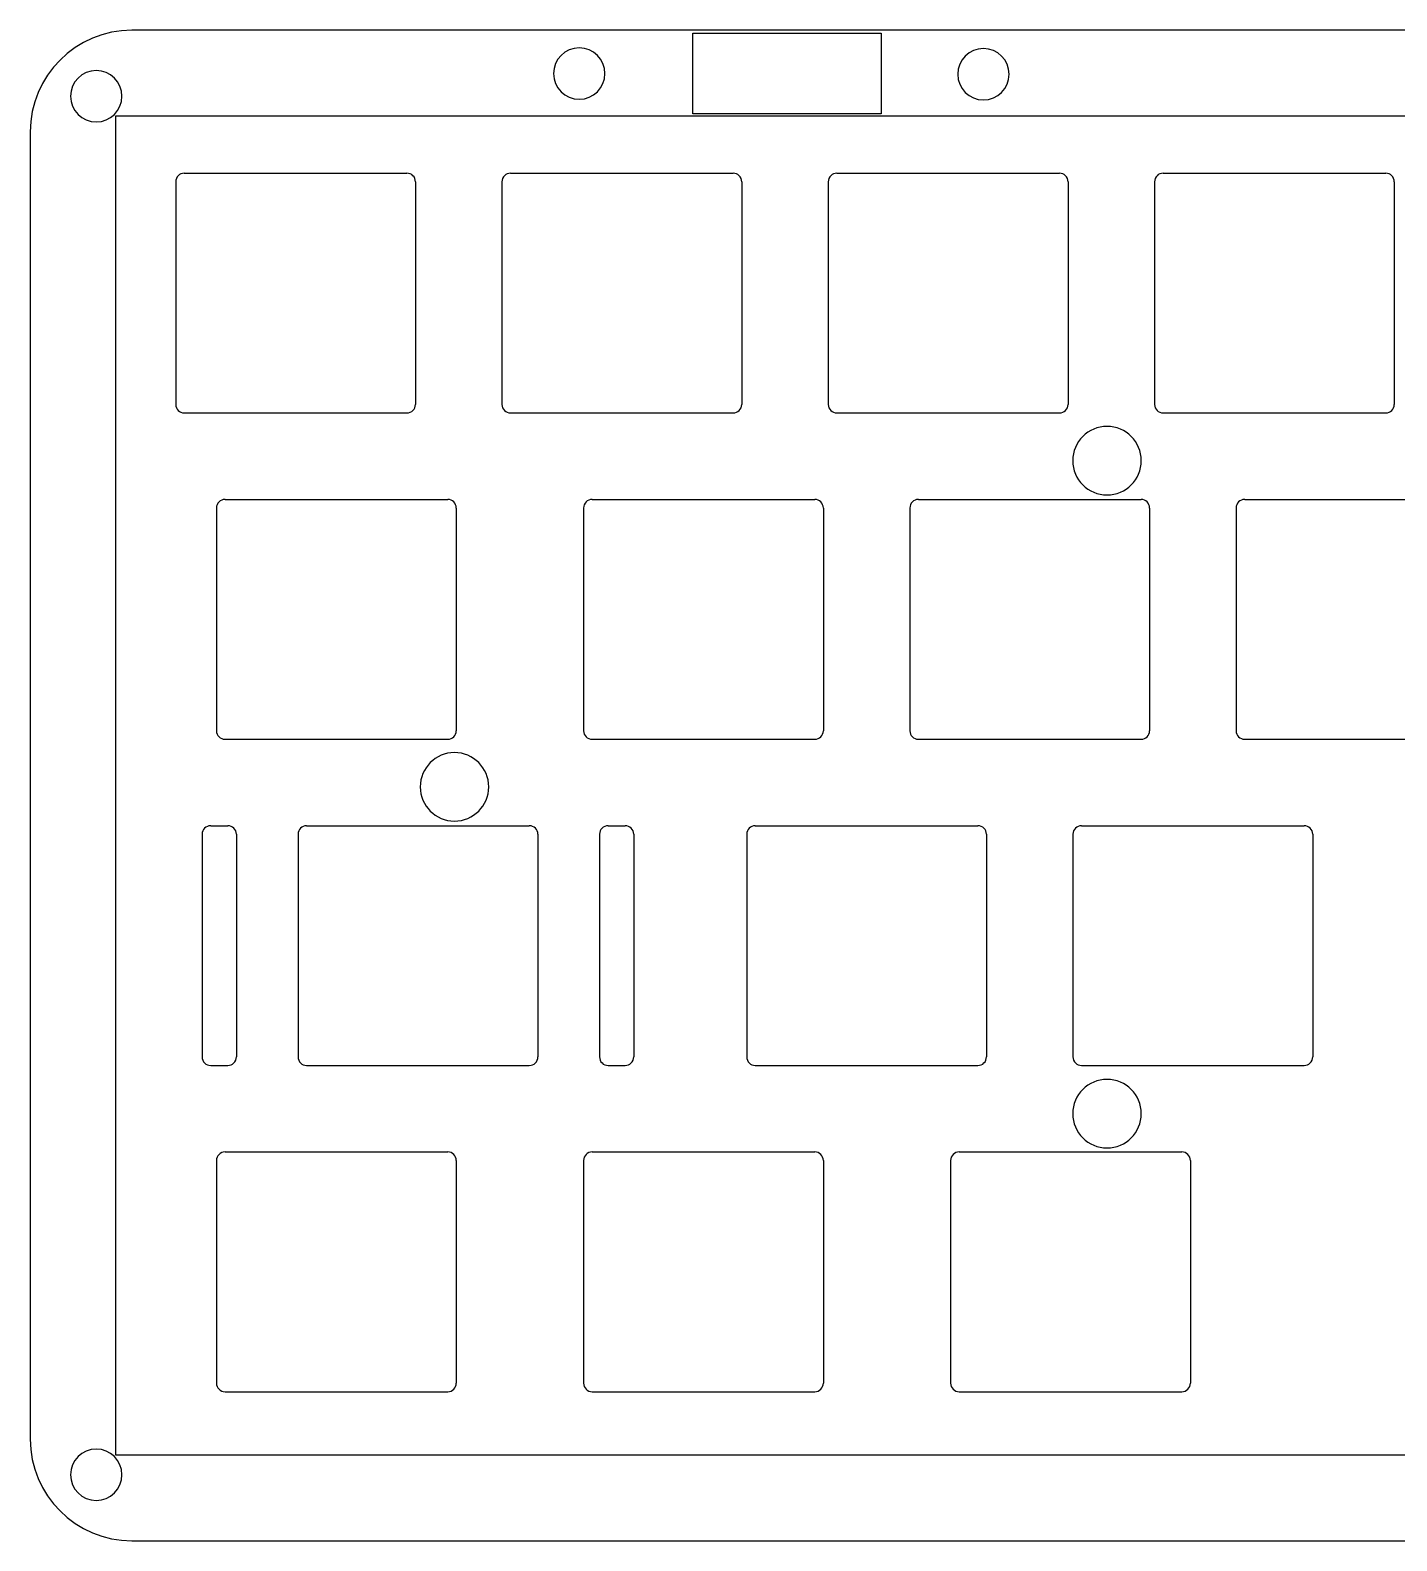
# Model space of a CAD drawing. Header units: inches. Extents: x 56 to 297, y 132 to 220.
# Drawn here: x 56.1 to 135.9, y 132.3 to 220.5 of the extents above; entities that cross this region are included whole.
import ezdxf

# ---------------------------------------------------------------- set-up
doc = ezdxf.new("R2010")
doc.units = ezdxf.units.IN
doc.header["$MEASUREMENT"] = 0
doc.layers.add('Top Plate', color=7, linetype='Continuous')

# ---------------------------------------------------------------- blocks, each defined once
blk = doc.blocks.new('block 3')
at = {"layer": 'Top Plate', "color": 7, "lineweight": 25, "true_color": 0xffffff}
for points in [[(120.989, 195.354), (120.989, 194.249), (120.093, 193.354), (118.989, 193.354), (117.884, 193.354), (116.989, 194.249), (116.989, 195.354), (116.989, 196.458), (117.884, 197.354), (118.989, 197.354), (120.093, 197.354), (120.989, 196.458), (120.989, 195.354)], [(82.889, 176.309), (82.889, 175.204), (81.993, 174.309), (80.889, 174.309), (79.784, 174.309), (78.889, 175.204), (78.889, 176.309), (78.889, 177.413), (79.784, 178.309), (80.889, 178.309), (81.993, 178.309), (82.889, 177.413), (82.889, 176.309)], [(120.989, 157.229), (120.989, 156.124), (120.093, 155.229), (118.989, 155.229), (117.884, 155.229), (116.989, 156.124), (116.989, 157.229), (116.989, 158.333), (117.884, 159.229), (118.989, 159.229), (120.093, 159.229), (120.989, 158.333), (120.989, 157.229)]]:
    blk.add_open_spline(points, degree=3, knots=[0, 0, 0, 0, 1, 1, 1, 2, 2, 2, 3, 3, 3, 4, 4, 4, 4], dxfattribs=at)
blk = doc.blocks.new('block 4')
at = {"layer": 'Top Plate', "color": 7, "lineweight": 25, "true_color": 0xffffff}
blk.add_lwpolyline([(105.809, 215.606), (94.809, 215.606), (94.809, 220.31), (105.809, 220.31), (105.809, 215.606)], dxfattribs=at)
for points in [[(89.671, 217.958), (89.671, 217.129), (89, 216.458), (88.171, 216.458), (87.343, 216.458), (86.671, 217.129), (86.671, 217.958), (86.671, 218.786), (87.343, 219.458), (88.171, 219.458), (89, 219.458), (89.671, 218.786), (89.671, 217.958)], [(113.275, 217.919), (113.275, 217.091), (112.603, 216.419), (111.775, 216.419), (110.947, 216.419), (110.275, 217.091), (110.275, 217.919), (110.275, 218.748), (110.947, 219.419), (111.775, 219.419), (112.603, 219.419), (113.275, 218.748), (113.275, 217.919)], [(61.472, 216.636), (61.472, 215.808), (60.8, 215.136), (59.972, 215.136), (59.143, 215.136), (58.472, 215.808), (58.472, 216.636), (58.472, 217.465), (59.143, 218.136), (59.972, 218.136), (60.8, 218.136), (61.472, 217.465), (61.472, 216.636)], [(61.472, 136.142), (61.472, 135.313), (60.8, 134.642), (59.972, 134.642), (59.143, 134.642), (58.472, 135.313), (58.472, 136.142), (58.472, 136.97), (59.143, 137.642), (59.972, 137.642), (60.8, 137.642), (61.472, 136.97), (61.472, 136.142)]]:
    blk.add_open_spline(points, degree=3, knots=[0, 0, 0, 0, 1, 1, 1, 2, 2, 2, 3, 3, 3, 4, 4, 4, 4], dxfattribs=at)
blk = doc.blocks.new('block 2')
at = {"layer": 'Top Plate'}
for name in ['block 4', 'block 3']:
    blk.add_blockref(name, (0, 0), dxfattribs=at)
blk = doc.blocks.new('block 5')
at = {"layer": 'Top Plate', "color": 7, "lineweight": 25, "true_color": 0xffffff}
blk.add_lwpolyline([(291.659, 137.289), (61.119, 137.289), (61.119, 215.489), (291.659, 215.489), (291.659, 137.289)], dxfattribs=at)
blk.add_open_spline([(290.719, 132.289), (290.719, 132.289), (62.059, 132.289), (62.059, 132.289), (58.778, 132.289), (56.119, 134.948), (56.119, 138.229), (56.119, 138.229), (56.119, 214.549), (56.119, 214.549), (56.119, 217.829), (58.778, 220.489), (62.059, 220.489), (62.059, 220.489), (290.719, 220.489), (290.719, 220.489), (293.999, 220.489), (296.659, 217.829), (296.659, 214.549), (296.659, 214.549), (296.659, 138.229), (296.659, 138.229), (296.659, 134.948), (293.999, 132.289), (290.719, 132.289)], degree=3, knots=[0, 0, 0, 0, 1, 1, 1, 2, 2, 2, 3, 3, 3, 4, 4, 4, 5, 5, 5, 6, 6, 6, 7, 7, 7, 8, 8, 8, 8], dxfattribs=at)
blk = doc.blocks.new('block 7')
at = {"layer": 'Top Plate', "color": 7, "lineweight": 25, "true_color": 0xffffff}
blk.add_lwpolyline([(65.114, 212.14), (78.114, 212.14)], dxfattribs=at)
blk = doc.blocks.new('block 8')
at = {"layer": 'Top Plate', "color": 7, "lineweight": 25, "true_color": 0xffffff}
blk.add_lwpolyline([(65.114, 198.14), (78.114, 198.14)], dxfattribs=at)
blk = doc.blocks.new('block 9')
at = {"layer": 'Top Plate', "color": 7, "lineweight": 25, "true_color": 0xffffff}
blk.add_lwpolyline([(64.614, 211.64), (64.614, 198.64)], dxfattribs=at)
blk = doc.blocks.new('block 10')
at = {"layer": 'Top Plate', "color": 7, "lineweight": 25, "true_color": 0xffffff}
blk.add_lwpolyline([(78.614, 211.64), (78.614, 198.64)], dxfattribs=at)
blk = doc.blocks.new('block 11')
at = {"layer": 'Top Plate', "color": 7, "lineweight": 25, "true_color": 0xffffff}
blk.add_open_spline([(65.114, 212.14), (64.838, 212.14), (64.614, 211.916), (64.614, 211.64)], degree=3, dxfattribs=at)
blk = doc.blocks.new('block 12')
at = {"layer": 'Top Plate', "color": 7, "lineweight": 25, "true_color": 0xffffff}
blk.add_open_spline([(78.614, 211.64), (78.614, 211.916), (78.39, 212.14), (78.114, 212.14)], degree=3, dxfattribs=at)
blk = doc.blocks.new('block 13')
at = {"layer": 'Top Plate', "color": 7, "lineweight": 25, "true_color": 0xffffff}
blk.add_open_spline([(64.614, 198.64), (64.614, 198.364), (64.838, 198.14), (65.114, 198.14)], degree=3, dxfattribs=at)
blk = doc.blocks.new('block 14')
at = {"layer": 'Top Plate', "color": 7, "lineweight": 25, "true_color": 0xffffff}
blk.add_open_spline([(78.114, 198.14), (78.39, 198.14), (78.614, 198.364), (78.614, 198.64)], degree=3, dxfattribs=at)
blk = doc.blocks.new('block 15')
at = {"layer": 'Top Plate', "color": 7, "lineweight": 25, "true_color": 0xffffff}
blk.add_lwpolyline([(84.164, 212.14), (97.164, 212.14)], dxfattribs=at)
blk = doc.blocks.new('block 16')
at = {"layer": 'Top Plate', "color": 7, "lineweight": 25, "true_color": 0xffffff}
blk.add_lwpolyline([(84.164, 198.14), (97.164, 198.14)], dxfattribs=at)
blk = doc.blocks.new('block 17')
at = {"layer": 'Top Plate', "color": 7, "lineweight": 25, "true_color": 0xffffff}
blk.add_lwpolyline([(83.664, 211.64), (83.664, 198.64)], dxfattribs=at)
blk = doc.blocks.new('block 18')
at = {"layer": 'Top Plate', "color": 7, "lineweight": 25, "true_color": 0xffffff}
blk.add_lwpolyline([(97.664, 211.64), (97.664, 198.64)], dxfattribs=at)
blk = doc.blocks.new('block 19')
at = {"layer": 'Top Plate', "color": 7, "lineweight": 25, "true_color": 0xffffff}
blk.add_open_spline([(84.164, 212.14), (83.888, 212.14), (83.664, 211.916), (83.664, 211.64)], degree=3, dxfattribs=at)
blk = doc.blocks.new('block 20')
at = {"layer": 'Top Plate', "color": 7, "lineweight": 25, "true_color": 0xffffff}
blk.add_open_spline([(97.664, 211.64), (97.664, 211.916), (97.44, 212.14), (97.164, 212.14)], degree=3, dxfattribs=at)
blk = doc.blocks.new('block 21')
at = {"layer": 'Top Plate', "color": 7, "lineweight": 25, "true_color": 0xffffff}
blk.add_open_spline([(83.664, 198.64), (83.664, 198.364), (83.888, 198.14), (84.164, 198.14)], degree=3, dxfattribs=at)
blk = doc.blocks.new('block 22')
at = {"layer": 'Top Plate', "color": 7, "lineweight": 25, "true_color": 0xffffff}
blk.add_open_spline([(97.164, 198.14), (97.44, 198.14), (97.664, 198.364), (97.664, 198.64)], degree=3, dxfattribs=at)
blk = doc.blocks.new('block 23')
at = {"layer": 'Top Plate', "color": 7, "lineweight": 25, "true_color": 0xffffff}
blk.add_lwpolyline([(103.214, 212.14), (116.214, 212.14)], dxfattribs=at)
blk = doc.blocks.new('block 24')
at = {"layer": 'Top Plate', "color": 7, "lineweight": 25, "true_color": 0xffffff}
blk.add_lwpolyline([(103.214, 198.14), (116.214, 198.14)], dxfattribs=at)
blk = doc.blocks.new('block 25')
at = {"layer": 'Top Plate', "color": 7, "lineweight": 25, "true_color": 0xffffff}
blk.add_lwpolyline([(102.714, 211.64), (102.714, 198.64)], dxfattribs=at)
blk = doc.blocks.new('block 26')
at = {"layer": 'Top Plate', "color": 7, "lineweight": 25, "true_color": 0xffffff}
blk.add_lwpolyline([(116.714, 211.64), (116.714, 198.64)], dxfattribs=at)
blk = doc.blocks.new('block 27')
at = {"layer": 'Top Plate', "color": 7, "lineweight": 25, "true_color": 0xffffff}
blk.add_open_spline([(103.214, 212.14), (102.938, 212.14), (102.714, 211.916), (102.714, 211.64)], degree=3, dxfattribs=at)
blk = doc.blocks.new('block 28')
at = {"layer": 'Top Plate', "color": 7, "lineweight": 25, "true_color": 0xffffff}
blk.add_open_spline([(116.714, 211.64), (116.714, 211.916), (116.49, 212.14), (116.214, 212.14)], degree=3, dxfattribs=at)
blk = doc.blocks.new('block 29')
at = {"layer": 'Top Plate', "color": 7, "lineweight": 25, "true_color": 0xffffff}
blk.add_open_spline([(102.714, 198.64), (102.714, 198.364), (102.938, 198.14), (103.214, 198.14)], degree=3, dxfattribs=at)
blk = doc.blocks.new('block 30')
at = {"layer": 'Top Plate', "color": 7, "lineweight": 25, "true_color": 0xffffff}
blk.add_open_spline([(116.214, 198.14), (116.49, 198.14), (116.714, 198.364), (116.714, 198.64)], degree=3, dxfattribs=at)
blk = doc.blocks.new('block 31')
at = {"layer": 'Top Plate', "color": 7, "lineweight": 25, "true_color": 0xffffff}
blk.add_lwpolyline([(122.264, 212.14), (135.264, 212.14)], dxfattribs=at)
blk = doc.blocks.new('block 32')
at = {"layer": 'Top Plate', "color": 7, "lineweight": 25, "true_color": 0xffffff}
blk.add_lwpolyline([(122.264, 198.14), (135.264, 198.14)], dxfattribs=at)
blk = doc.blocks.new('block 33')
at = {"layer": 'Top Plate', "color": 7, "lineweight": 25, "true_color": 0xffffff}
blk.add_lwpolyline([(121.764, 211.64), (121.764, 198.64)], dxfattribs=at)
blk = doc.blocks.new('block 34')
at = {"layer": 'Top Plate', "color": 7, "lineweight": 25, "true_color": 0xffffff}
blk.add_lwpolyline([(135.764, 211.64), (135.764, 198.64)], dxfattribs=at)
blk = doc.blocks.new('block 35')
at = {"layer": 'Top Plate', "color": 7, "lineweight": 25, "true_color": 0xffffff}
blk.add_open_spline([(122.264, 212.14), (121.988, 212.14), (121.764, 211.916), (121.764, 211.64)], degree=3, dxfattribs=at)
blk = doc.blocks.new('block 36')
at = {"layer": 'Top Plate', "color": 7, "lineweight": 25, "true_color": 0xffffff}
blk.add_open_spline([(135.764, 211.64), (135.764, 211.916), (135.54, 212.14), (135.264, 212.14)], degree=3, dxfattribs=at)
blk = doc.blocks.new('block 37')
at = {"layer": 'Top Plate', "color": 7, "lineweight": 25, "true_color": 0xffffff}
blk.add_open_spline([(121.764, 198.64), (121.764, 198.364), (121.988, 198.14), (122.264, 198.14)], degree=3, dxfattribs=at)
blk = doc.blocks.new('block 38')
at = {"layer": 'Top Plate', "color": 7, "lineweight": 25, "true_color": 0xffffff}
blk.add_open_spline([(135.264, 198.14), (135.54, 198.14), (135.764, 198.364), (135.764, 198.64)], degree=3, dxfattribs=at)
blk = doc.blocks.new('block 103')
at = {"layer": 'Top Plate', "color": 7, "lineweight": 25, "true_color": 0xffffff}
blk.add_lwpolyline([(67.495, 193.09), (80.495, 193.09)], dxfattribs=at)
blk = doc.blocks.new('block 104')
at = {"layer": 'Top Plate', "color": 7, "lineweight": 25, "true_color": 0xffffff}
blk.add_lwpolyline([(67.495, 179.09), (80.495, 179.09)], dxfattribs=at)
blk = doc.blocks.new('block 105')
at = {"layer": 'Top Plate', "color": 7, "lineweight": 25, "true_color": 0xffffff}
blk.add_lwpolyline([(66.995, 192.59), (66.995, 179.59)], dxfattribs=at)
blk = doc.blocks.new('block 106')
at = {"layer": 'Top Plate', "color": 7, "lineweight": 25, "true_color": 0xffffff}
blk.add_lwpolyline([(80.995, 192.59), (80.995, 179.59)], dxfattribs=at)
blk = doc.blocks.new('block 107')
at = {"layer": 'Top Plate', "color": 7, "lineweight": 25, "true_color": 0xffffff}
blk.add_open_spline([(67.495, 193.09), (67.219, 193.09), (66.995, 192.866), (66.995, 192.59)], degree=3, dxfattribs=at)
blk = doc.blocks.new('block 108')
at = {"layer": 'Top Plate', "color": 7, "lineweight": 25, "true_color": 0xffffff}
blk.add_open_spline([(80.995, 192.59), (80.995, 192.866), (80.771, 193.09), (80.495, 193.09)], degree=3, dxfattribs=at)
blk = doc.blocks.new('block 109')
at = {"layer": 'Top Plate', "color": 7, "lineweight": 25, "true_color": 0xffffff}
blk.add_open_spline([(66.995, 179.59), (66.995, 179.314), (67.219, 179.09), (67.495, 179.09)], degree=3, dxfattribs=at)
blk = doc.blocks.new('block 110')
at = {"layer": 'Top Plate', "color": 7, "lineweight": 25, "true_color": 0xffffff}
blk.add_open_spline([(80.495, 179.09), (80.771, 179.09), (80.995, 179.314), (80.995, 179.59)], degree=3, dxfattribs=at)
blk = doc.blocks.new('block 111')
at = {"layer": 'Top Plate', "color": 7, "lineweight": 25, "true_color": 0xffffff}
blk.add_lwpolyline([(88.926, 193.09), (101.926, 193.09)], dxfattribs=at)
blk = doc.blocks.new('block 112')
at = {"layer": 'Top Plate', "color": 7, "lineweight": 25, "true_color": 0xffffff}
blk.add_lwpolyline([(88.926, 179.09), (101.926, 179.09)], dxfattribs=at)
blk = doc.blocks.new('block 113')
at = {"layer": 'Top Plate', "color": 7, "lineweight": 25, "true_color": 0xffffff}
blk.add_lwpolyline([(88.426, 192.59), (88.426, 179.59)], dxfattribs=at)
blk = doc.blocks.new('block 114')
at = {"layer": 'Top Plate', "color": 7, "lineweight": 25, "true_color": 0xffffff}
blk.add_lwpolyline([(102.426, 192.59), (102.426, 179.59)], dxfattribs=at)
blk = doc.blocks.new('block 115')
at = {"layer": 'Top Plate', "color": 7, "lineweight": 25, "true_color": 0xffffff}
blk.add_open_spline([(88.926, 193.09), (88.65, 193.09), (88.426, 192.866), (88.426, 192.59)], degree=3, dxfattribs=at)
blk = doc.blocks.new('block 116')
at = {"layer": 'Top Plate', "color": 7, "lineweight": 25, "true_color": 0xffffff}
blk.add_open_spline([(102.426, 192.59), (102.426, 192.866), (102.203, 193.09), (101.926, 193.09)], degree=3, dxfattribs=at)
blk = doc.blocks.new('block 117')
at = {"layer": 'Top Plate', "color": 7, "lineweight": 25, "true_color": 0xffffff}
blk.add_open_spline([(88.426, 179.59), (88.426, 179.314), (88.65, 179.09), (88.926, 179.09)], degree=3, dxfattribs=at)
blk = doc.blocks.new('block 118')
at = {"layer": 'Top Plate', "color": 7, "lineweight": 25, "true_color": 0xffffff}
blk.add_open_spline([(101.926, 179.09), (102.203, 179.09), (102.426, 179.314), (102.426, 179.59)], degree=3, dxfattribs=at)
blk = doc.blocks.new('block 119')
at = {"layer": 'Top Plate', "color": 7, "lineweight": 25, "true_color": 0xffffff}
blk.add_lwpolyline([(107.976, 193.09), (120.976, 193.09)], dxfattribs=at)
blk = doc.blocks.new('block 120')
at = {"layer": 'Top Plate', "color": 7, "lineweight": 25, "true_color": 0xffffff}
blk.add_lwpolyline([(107.976, 179.09), (120.976, 179.09)], dxfattribs=at)
blk = doc.blocks.new('block 121')
at = {"layer": 'Top Plate', "color": 7, "lineweight": 25, "true_color": 0xffffff}
blk.add_lwpolyline([(107.476, 192.59), (107.476, 179.59)], dxfattribs=at)
blk = doc.blocks.new('block 122')
at = {"layer": 'Top Plate', "color": 7, "lineweight": 25, "true_color": 0xffffff}
blk.add_lwpolyline([(121.476, 192.59), (121.476, 179.59)], dxfattribs=at)
blk = doc.blocks.new('block 123')
at = {"layer": 'Top Plate', "color": 7, "lineweight": 25, "true_color": 0xffffff}
blk.add_open_spline([(107.976, 193.09), (107.7, 193.09), (107.476, 192.866), (107.476, 192.59)], degree=3, dxfattribs=at)
blk = doc.blocks.new('block 124')
at = {"layer": 'Top Plate', "color": 7, "lineweight": 25, "true_color": 0xffffff}
blk.add_open_spline([(121.476, 192.59), (121.476, 192.866), (121.253, 193.09), (120.976, 193.09)], degree=3, dxfattribs=at)
blk = doc.blocks.new('block 125')
at = {"layer": 'Top Plate', "color": 7, "lineweight": 25, "true_color": 0xffffff}
blk.add_open_spline([(107.476, 179.59), (107.476, 179.314), (107.7, 179.09), (107.976, 179.09)], degree=3, dxfattribs=at)
blk = doc.blocks.new('block 126')
at = {"layer": 'Top Plate', "color": 7, "lineweight": 25, "true_color": 0xffffff}
blk.add_open_spline([(120.976, 179.09), (121.253, 179.09), (121.476, 179.314), (121.476, 179.59)], degree=3, dxfattribs=at)
blk = doc.blocks.new('block 127')
at = {"layer": 'Top Plate', "color": 7, "lineweight": 25, "true_color": 0xffffff}
blk.add_lwpolyline([(127.026, 193.09), (140.026, 193.09)], dxfattribs=at)
blk = doc.blocks.new('block 128')
at = {"layer": 'Top Plate', "color": 7, "lineweight": 25, "true_color": 0xffffff}
blk.add_lwpolyline([(127.026, 179.09), (140.026, 179.09)], dxfattribs=at)
blk = doc.blocks.new('block 129')
at = {"layer": 'Top Plate', "color": 7, "lineweight": 25, "true_color": 0xffffff}
blk.add_lwpolyline([(126.526, 192.59), (126.526, 179.59)], dxfattribs=at)
blk = doc.blocks.new('block 131')
at = {"layer": 'Top Plate', "color": 7, "lineweight": 25, "true_color": 0xffffff}
blk.add_open_spline([(127.026, 193.09), (126.75, 193.09), (126.526, 192.866), (126.526, 192.59)], degree=3, dxfattribs=at)
blk = doc.blocks.new('block 133')
at = {"layer": 'Top Plate', "color": 7, "lineweight": 25, "true_color": 0xffffff}
blk.add_open_spline([(126.526, 179.59), (126.526, 179.314), (126.75, 179.09), (127.026, 179.09)], degree=3, dxfattribs=at)
blk = doc.blocks.new('block 207')
at = {"layer": 'Top Plate', "color": 7, "lineweight": 25, "true_color": 0xffffff}
blk.add_lwpolyline([(72.258, 174.04), (85.258, 174.04)], dxfattribs=at)
blk = doc.blocks.new('block 208')
at = {"layer": 'Top Plate', "color": 7, "lineweight": 25, "true_color": 0xffffff}
blk.add_lwpolyline([(72.258, 160.04), (85.258, 160.04)], dxfattribs=at)
blk = doc.blocks.new('block 209')
at = {"layer": 'Top Plate', "color": 7, "lineweight": 25, "true_color": 0xffffff}
blk.add_lwpolyline([(71.758, 173.54), (71.758, 160.54)], dxfattribs=at)
blk = doc.blocks.new('block 210')
at = {"layer": 'Top Plate', "color": 7, "lineweight": 25, "true_color": 0xffffff}
blk.add_lwpolyline([(85.758, 173.54), (85.758, 160.54)], dxfattribs=at)
blk = doc.blocks.new('block 211')
at = {"layer": 'Top Plate', "color": 7, "lineweight": 25, "true_color": 0xffffff}
blk.add_open_spline([(72.258, 174.04), (71.981, 174.04), (71.758, 173.816), (71.758, 173.54)], degree=3, dxfattribs=at)
blk = doc.blocks.new('block 212')
at = {"layer": 'Top Plate', "color": 7, "lineweight": 25, "true_color": 0xffffff}
blk.add_open_spline([(85.758, 173.54), (85.758, 173.816), (85.534, 174.04), (85.258, 174.04)], degree=3, dxfattribs=at)
blk = doc.blocks.new('block 213')
at = {"layer": 'Top Plate', "color": 7, "lineweight": 25, "true_color": 0xffffff}
blk.add_open_spline([(71.758, 160.54), (71.758, 160.264), (71.981, 160.04), (72.258, 160.04)], degree=3, dxfattribs=at)
blk = doc.blocks.new('block 214')
at = {"layer": 'Top Plate', "color": 7, "lineweight": 25, "true_color": 0xffffff}
blk.add_open_spline([(85.258, 160.04), (85.534, 160.04), (85.758, 160.264), (85.758, 160.54)], degree=3, dxfattribs=at)
blk = doc.blocks.new('block 215')
at = {"layer": 'Top Plate', "color": 7, "lineweight": 25, "true_color": 0xffffff}
blk.add_lwpolyline([(89.858, 174.04), (90.858, 174.04)], dxfattribs=at)
blk = doc.blocks.new('block 216')
at = {"layer": 'Top Plate', "color": 7, "lineweight": 25, "true_color": 0xffffff}
blk.add_lwpolyline([(89.858, 160.04), (90.858, 160.04)], dxfattribs=at)
blk = doc.blocks.new('block 217')
at = {"layer": 'Top Plate', "color": 7, "lineweight": 25, "true_color": 0xffffff}
blk.add_lwpolyline([(89.358, 173.54), (89.358, 160.54)], dxfattribs=at)
blk = doc.blocks.new('block 218')
at = {"layer": 'Top Plate', "color": 7, "lineweight": 25, "true_color": 0xffffff}
blk.add_lwpolyline([(91.358, 173.54), (91.358, 160.54)], dxfattribs=at)
blk = doc.blocks.new('block 219')
at = {"layer": 'Top Plate', "color": 7, "lineweight": 25, "true_color": 0xffffff}
blk.add_open_spline([(89.858, 174.04), (89.581, 174.04), (89.358, 173.816), (89.358, 173.54)], degree=3, dxfattribs=at)
blk = doc.blocks.new('block 220')
at = {"layer": 'Top Plate', "color": 7, "lineweight": 25, "true_color": 0xffffff}
blk.add_open_spline([(91.358, 173.54), (91.358, 173.816), (91.134, 174.04), (90.858, 174.04)], degree=3, dxfattribs=at)
blk = doc.blocks.new('block 221')
at = {"layer": 'Top Plate', "color": 7, "lineweight": 25, "true_color": 0xffffff}
blk.add_open_spline([(89.358, 160.54), (89.358, 160.264), (89.581, 160.04), (89.858, 160.04)], degree=3, dxfattribs=at)
blk = doc.blocks.new('block 222')
at = {"layer": 'Top Plate', "color": 7, "lineweight": 25, "true_color": 0xffffff}
blk.add_open_spline([(90.858, 160.04), (91.134, 160.04), (91.358, 160.264), (91.358, 160.54)], degree=3, dxfattribs=at)
blk = doc.blocks.new('block 223')
at = {"layer": 'Top Plate', "color": 7, "lineweight": 25, "true_color": 0xffffff}
blk.add_lwpolyline([(66.658, 174.04), (67.658, 174.04)], dxfattribs=at)
blk = doc.blocks.new('block 224')
at = {"layer": 'Top Plate', "color": 7, "lineweight": 25, "true_color": 0xffffff}
blk.add_lwpolyline([(66.658, 160.04), (67.658, 160.04)], dxfattribs=at)
blk = doc.blocks.new('block 225')
at = {"layer": 'Top Plate', "color": 7, "lineweight": 25, "true_color": 0xffffff}
blk.add_lwpolyline([(66.158, 173.54), (66.158, 160.54)], dxfattribs=at)
blk = doc.blocks.new('block 226')
at = {"layer": 'Top Plate', "color": 7, "lineweight": 25, "true_color": 0xffffff}
blk.add_lwpolyline([(68.158, 173.54), (68.158, 160.54)], dxfattribs=at)
blk = doc.blocks.new('block 227')
at = {"layer": 'Top Plate', "color": 7, "lineweight": 25, "true_color": 0xffffff}
blk.add_open_spline([(66.658, 174.04), (66.381, 174.04), (66.158, 173.816), (66.158, 173.54)], degree=3, dxfattribs=at)
blk = doc.blocks.new('block 228')
at = {"layer": 'Top Plate', "color": 7, "lineweight": 25, "true_color": 0xffffff}
blk.add_open_spline([(68.158, 173.54), (68.158, 173.816), (67.934, 174.04), (67.658, 174.04)], degree=3, dxfattribs=at)
blk = doc.blocks.new('block 229')
at = {"layer": 'Top Plate', "color": 7, "lineweight": 25, "true_color": 0xffffff}
blk.add_open_spline([(66.158, 160.54), (66.158, 160.264), (66.381, 160.04), (66.658, 160.04)], degree=3, dxfattribs=at)
blk = doc.blocks.new('block 230')
at = {"layer": 'Top Plate', "color": 7, "lineweight": 25, "true_color": 0xffffff}
blk.add_open_spline([(67.658, 160.04), (67.934, 160.04), (68.158, 160.264), (68.158, 160.54)], degree=3, dxfattribs=at)
blk = doc.blocks.new('block 231')
at = {"layer": 'Top Plate', "color": 7, "lineweight": 25, "true_color": 0xffffff}
blk.add_lwpolyline([(98.451, 174.04), (111.451, 174.04)], dxfattribs=at)
blk = doc.blocks.new('block 232')
at = {"layer": 'Top Plate', "color": 7, "lineweight": 25, "true_color": 0xffffff}
blk.add_lwpolyline([(98.451, 160.04), (111.451, 160.04)], dxfattribs=at)
blk = doc.blocks.new('block 233')
at = {"layer": 'Top Plate', "color": 7, "lineweight": 25, "true_color": 0xffffff}
blk.add_lwpolyline([(97.951, 173.54), (97.951, 160.54)], dxfattribs=at)
blk = doc.blocks.new('block 234')
at = {"layer": 'Top Plate', "color": 7, "lineweight": 25, "true_color": 0xffffff}
blk.add_lwpolyline([(111.951, 173.54), (111.951, 160.54)], dxfattribs=at)
blk = doc.blocks.new('block 235')
at = {"layer": 'Top Plate', "color": 7, "lineweight": 25, "true_color": 0xffffff}
blk.add_open_spline([(98.451, 174.04), (98.175, 174.04), (97.951, 173.816), (97.951, 173.54)], degree=3, dxfattribs=at)
blk = doc.blocks.new('block 236')
at = {"layer": 'Top Plate', "color": 7, "lineweight": 25, "true_color": 0xffffff}
blk.add_open_spline([(111.951, 173.54), (111.951, 173.816), (111.728, 174.04), (111.451, 174.04)], degree=3, dxfattribs=at)
blk = doc.blocks.new('block 237')
at = {"layer": 'Top Plate', "color": 7, "lineweight": 25, "true_color": 0xffffff}
blk.add_open_spline([(97.951, 160.54), (97.951, 160.264), (98.175, 160.04), (98.451, 160.04)], degree=3, dxfattribs=at)
blk = doc.blocks.new('block 238')
at = {"layer": 'Top Plate', "color": 7, "lineweight": 25, "true_color": 0xffffff}
blk.add_open_spline([(111.451, 160.04), (111.728, 160.04), (111.951, 160.264), (111.951, 160.54)], degree=3, dxfattribs=at)
blk = doc.blocks.new('block 239')
at = {"layer": 'Top Plate', "color": 7, "lineweight": 25, "true_color": 0xffffff}
blk.add_lwpolyline([(117.501, 174.04), (130.501, 174.04)], dxfattribs=at)
blk = doc.blocks.new('block 240')
at = {"layer": 'Top Plate', "color": 7, "lineweight": 25, "true_color": 0xffffff}
blk.add_lwpolyline([(117.501, 160.04), (130.501, 160.04)], dxfattribs=at)
blk = doc.blocks.new('block 241')
at = {"layer": 'Top Plate', "color": 7, "lineweight": 25, "true_color": 0xffffff}
blk.add_lwpolyline([(117.001, 173.54), (117.001, 160.54)], dxfattribs=at)
blk = doc.blocks.new('block 242')
at = {"layer": 'Top Plate', "color": 7, "lineweight": 25, "true_color": 0xffffff}
blk.add_lwpolyline([(131.001, 173.54), (131.001, 160.54)], dxfattribs=at)
blk = doc.blocks.new('block 243')
at = {"layer": 'Top Plate', "color": 7, "lineweight": 25, "true_color": 0xffffff}
blk.add_open_spline([(117.501, 174.04), (117.225, 174.04), (117.001, 173.816), (117.001, 173.54)], degree=3, dxfattribs=at)
blk = doc.blocks.new('block 244')
at = {"layer": 'Top Plate', "color": 7, "lineweight": 25, "true_color": 0xffffff}
blk.add_open_spline([(131.001, 173.54), (131.001, 173.816), (130.778, 174.04), (130.501, 174.04)], degree=3, dxfattribs=at)
blk = doc.blocks.new('block 245')
at = {"layer": 'Top Plate', "color": 7, "lineweight": 25, "true_color": 0xffffff}
blk.add_open_spline([(117.001, 160.54), (117.001, 160.264), (117.225, 160.04), (117.501, 160.04)], degree=3, dxfattribs=at)
blk = doc.blocks.new('block 246')
at = {"layer": 'Top Plate', "color": 7, "lineweight": 25, "true_color": 0xffffff}
blk.add_open_spline([(130.501, 160.04), (130.778, 160.04), (131.001, 160.264), (131.001, 160.54)], degree=3, dxfattribs=at)
blk = doc.blocks.new('block 311')
at = {"layer": 'Top Plate', "color": 7, "lineweight": 25, "true_color": 0xffffff}
blk.add_lwpolyline([(67.495, 154.99), (80.495, 154.99)], dxfattribs=at)
blk = doc.blocks.new('block 312')
at = {"layer": 'Top Plate', "color": 7, "lineweight": 25, "true_color": 0xffffff}
blk.add_lwpolyline([(67.495, 140.99), (80.495, 140.99)], dxfattribs=at)
blk = doc.blocks.new('block 313')
at = {"layer": 'Top Plate', "color": 7, "lineweight": 25, "true_color": 0xffffff}
blk.add_lwpolyline([(66.995, 154.49), (66.995, 141.49)], dxfattribs=at)
blk = doc.blocks.new('block 314')
at = {"layer": 'Top Plate', "color": 7, "lineweight": 25, "true_color": 0xffffff}
blk.add_lwpolyline([(80.995, 154.49), (80.995, 141.49)], dxfattribs=at)
blk = doc.blocks.new('block 315')
at = {"layer": 'Top Plate', "color": 7, "lineweight": 25, "true_color": 0xffffff}
blk.add_open_spline([(67.495, 154.99), (67.219, 154.99), (66.995, 154.766), (66.995, 154.49)], degree=3, dxfattribs=at)
blk = doc.blocks.new('block 316')
at = {"layer": 'Top Plate', "color": 7, "lineweight": 25, "true_color": 0xffffff}
blk.add_open_spline([(80.995, 154.49), (80.995, 154.766), (80.771, 154.99), (80.495, 154.99)], degree=3, dxfattribs=at)
blk = doc.blocks.new('block 317')
at = {"layer": 'Top Plate', "color": 7, "lineweight": 25, "true_color": 0xffffff}
blk.add_open_spline([(66.995, 141.49), (66.995, 141.214), (67.219, 140.99), (67.495, 140.99)], degree=3, dxfattribs=at)
blk = doc.blocks.new('block 318')
at = {"layer": 'Top Plate', "color": 7, "lineweight": 25, "true_color": 0xffffff}
blk.add_open_spline([(80.495, 140.99), (80.771, 140.99), (80.995, 141.214), (80.995, 141.49)], degree=3, dxfattribs=at)
blk = doc.blocks.new('block 319')
at = {"layer": 'Top Plate', "color": 7, "lineweight": 25, "true_color": 0xffffff}
blk.add_lwpolyline([(88.926, 154.99), (101.926, 154.99)], dxfattribs=at)
blk = doc.blocks.new('block 320')
at = {"layer": 'Top Plate', "color": 7, "lineweight": 25, "true_color": 0xffffff}
blk.add_lwpolyline([(88.926, 140.99), (101.926, 140.99)], dxfattribs=at)
blk = doc.blocks.new('block 321')
at = {"layer": 'Top Plate', "color": 7, "lineweight": 25, "true_color": 0xffffff}
blk.add_lwpolyline([(88.426, 154.49), (88.426, 141.49)], dxfattribs=at)
blk = doc.blocks.new('block 322')
at = {"layer": 'Top Plate', "color": 7, "lineweight": 25, "true_color": 0xffffff}
blk.add_lwpolyline([(102.426, 154.49), (102.426, 141.49)], dxfattribs=at)
blk = doc.blocks.new('block 323')
at = {"layer": 'Top Plate', "color": 7, "lineweight": 25, "true_color": 0xffffff}
blk.add_open_spline([(88.926, 154.99), (88.65, 154.99), (88.426, 154.766), (88.426, 154.49)], degree=3, dxfattribs=at)
blk = doc.blocks.new('block 324')
at = {"layer": 'Top Plate', "color": 7, "lineweight": 25, "true_color": 0xffffff}
blk.add_open_spline([(102.426, 154.49), (102.426, 154.766), (102.203, 154.99), (101.926, 154.99)], degree=3, dxfattribs=at)
blk = doc.blocks.new('block 325')
at = {"layer": 'Top Plate', "color": 7, "lineweight": 25, "true_color": 0xffffff}
blk.add_open_spline([(88.426, 141.49), (88.426, 141.214), (88.65, 140.99), (88.926, 140.99)], degree=3, dxfattribs=at)
blk = doc.blocks.new('block 326')
at = {"layer": 'Top Plate', "color": 7, "lineweight": 25, "true_color": 0xffffff}
blk.add_open_spline([(101.926, 140.99), (102.203, 140.99), (102.426, 141.214), (102.426, 141.49)], degree=3, dxfattribs=at)
blk = doc.blocks.new('block 327')
at = {"layer": 'Top Plate', "color": 7, "lineweight": 25, "true_color": 0xffffff}
blk.add_lwpolyline([(110.358, 154.99), (123.358, 154.99)], dxfattribs=at)
blk = doc.blocks.new('block 328')
at = {"layer": 'Top Plate', "color": 7, "lineweight": 25, "true_color": 0xffffff}
blk.add_lwpolyline([(110.358, 140.99), (123.358, 140.99)], dxfattribs=at)
blk = doc.blocks.new('block 329')
at = {"layer": 'Top Plate', "color": 7, "lineweight": 25, "true_color": 0xffffff}
blk.add_lwpolyline([(109.858, 154.49), (109.858, 141.49)], dxfattribs=at)
blk = doc.blocks.new('block 330')
at = {"layer": 'Top Plate', "color": 7, "lineweight": 25, "true_color": 0xffffff}
blk.add_lwpolyline([(123.858, 154.49), (123.858, 141.49)], dxfattribs=at)
blk = doc.blocks.new('block 331')
at = {"layer": 'Top Plate', "color": 7, "lineweight": 25, "true_color": 0xffffff}
blk.add_open_spline([(110.358, 154.99), (110.081, 154.99), (109.858, 154.766), (109.858, 154.49)], degree=3, dxfattribs=at)
blk = doc.blocks.new('block 332')
at = {"layer": 'Top Plate', "color": 7, "lineweight": 25, "true_color": 0xffffff}
blk.add_open_spline([(123.858, 154.49), (123.858, 154.766), (123.634, 154.99), (123.358, 154.99)], degree=3, dxfattribs=at)
blk = doc.blocks.new('block 333')
at = {"layer": 'Top Plate', "color": 7, "lineweight": 25, "true_color": 0xffffff}
blk.add_open_spline([(109.858, 141.49), (109.858, 141.214), (110.081, 140.99), (110.358, 140.99)], degree=3, dxfattribs=at)
blk = doc.blocks.new('block 334')
at = {"layer": 'Top Plate', "color": 7, "lineweight": 25, "true_color": 0xffffff}
blk.add_open_spline([(123.358, 140.99), (123.634, 140.99), (123.858, 141.214), (123.858, 141.49)], degree=3, dxfattribs=at)
blk = doc.blocks.new('block 6')
at = {"layer": 'Top Plate'}
for name in ['block 11', 'block 7', 'block 12', 'block 19', 'block 15', 'block 20', 'block 27', 'block 23', 'block 28', 'block 35', 'block 31', 'block 36', 'block 9', 'block 10', 'block 17', 'block 18', 'block 25', 'block 26', 'block 33', 'block 34', 'block 13', 'block 14', 'block 21', 'block 22', 'block 29', 'block 30', 'block 37', 'block 38', 'block 8', 'block 16', 'block 24', 'block 32', 'block 107', 'block 105', 'block 103', 'block 108', 'block 106', 'block 115', 'block 113', 'block 111', 'block 116', 'block 114', 'block 123', 'block 121', 'block 119', 'block 124', 'block 122', 'block 131', 'block 129', 'block 127', 'block 109', 'block 104', 'block 110', 'block 117', 'block 112', 'block 118', 'block 125', 'block 120', 'block 126', 'block 133', 'block 128', 'block 227', 'block 223', 'block 228', 'block 211', 'block 207', 'block 212', 'block 219', 'block 215', 'block 220', 'block 235', 'block 231', 'block 236', 'block 243', 'block 239', 'block 244', 'block 225', 'block 226', 'block 209', 'block 210', 'block 217', 'block 218', 'block 233', 'block 234', 'block 241', 'block 242', 'block 229', 'block 230', 'block 213', 'block 214', 'block 221', 'block 222', 'block 237', 'block 238', 'block 245', 'block 246', 'block 224', 'block 208', 'block 216', 'block 232', 'block 240', 'block 315', 'block 313', 'block 311', 'block 316', 'block 314', 'block 323', 'block 321', 'block 319', 'block 324', 'block 322', 'block 331', 'block 329', 'block 327', 'block 332', 'block 330', 'block 317', 'block 318', 'block 325', 'block 326', 'block 333', 'block 334', 'block 312', 'block 320', 'block 328']:
    blk.add_blockref(name, (0, 0), dxfattribs=at)

msp = doc.modelspace()

# ---------------------------------------------------------------- block references
at = {"layer": 'Top Plate'}
for name in ['block 5', 'block 2', 'block 6']:
    msp.add_blockref(name, (0, 0), dxfattribs=at)

doc.saveas('drawing.dxf')
